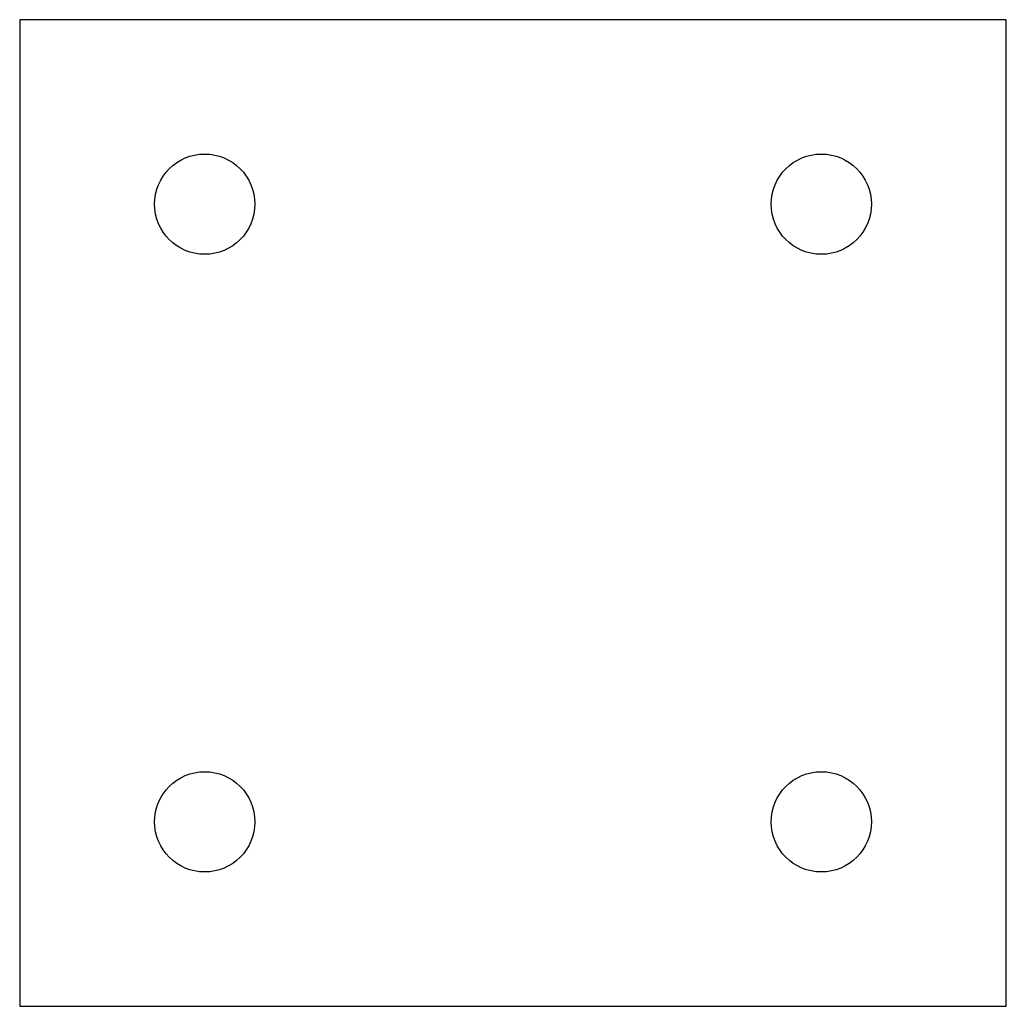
# Model space of a CAD drawing. Header units: millimetres. Extents: x -2 to 2, y -2 to 2.
import ezdxf

# ---------------------------------------------------------------- set-up
doc = ezdxf.new("R2010")
doc.units = ezdxf.units.MM

msp = doc.modelspace()

# ---------------------------------------------------------------- linework, layer by layer
for p, q in [((2, 2), (-2, 2)), ((-2, 2), (-2, -2)), ((2, -2), (2, 2)), ((-2, -2), (2, -2))]:
    msp.add_line(p, q)
for centre in [(-1.25, 1.2521), (1.25, 1.2521), (-1.25, -1.2521), (1.25, -1.2521)]:
    msp.add_ellipse(centre, major_axis=(0, -0.2033), ratio=0.998358, start_param=-3.141592653589793, end_param=3.141592653589793)

doc.saveas('drawing.dxf')
